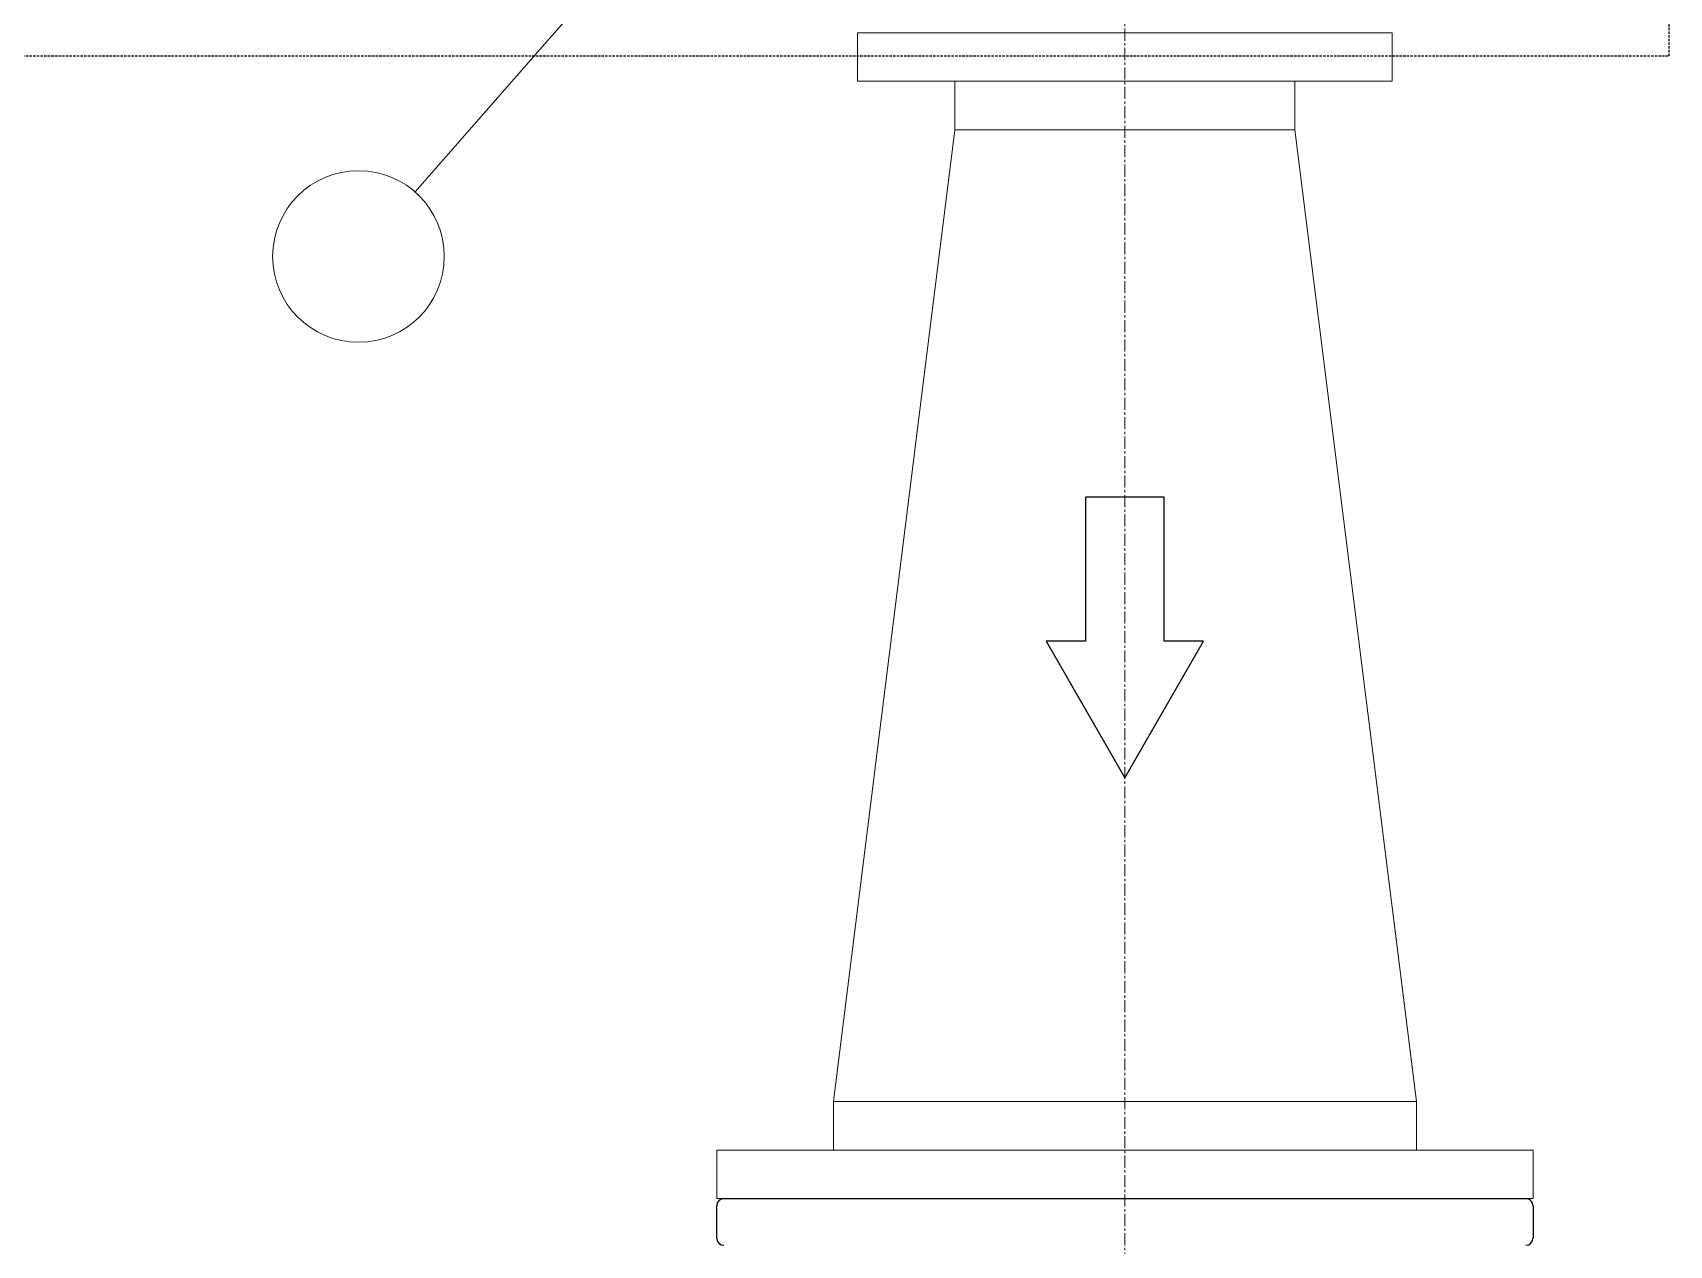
# Model space of a CAD drawing. Header units: inches. Extents: x 0 to 235202, y 0 to 361577.
# Drawn here: x 169617 to 171301, y 129494 to 130742 of the extents above; entities that cross this region are included whole.
import ezdxf
from ezdxf.enums import TextEntityAlignment as Align

# ---------------------------------------------------------------- set-up
doc = ezdxf.new("R2010")
doc.units = ezdxf.units.IN
doc.header["$MEASUREMENT"] = 0
doc.linetypes.add('CENTER', pattern=[2, 1.25, -0.25, 0.25, -0.25])
doc.linetypes.add('HIDDEN', pattern=[0.375, 0.25, -0.125])
doc.layers.add('.5', color=8, linetype='Continuous', lineweight=0)
doc.layers.add('DIM', color=251, linetype='Continuous', lineweight=0)
for name, color, linetype in [('GRID_TXT45', 4, 'Continuous'), ('M-X-BKGD', 8, 'Continuous'), ('WINDOW ELEV', 3, 'Continuous')]:
    doc.layers.add(name, color=color, linetype=linetype)
doc.styles.add('SIMPLEX', font='simplex.shx')

# ---------------------------------------------------------------- blocks, each defined once
blk = doc.blocks.new('FLOOR PLAN REV 2')
at = {"layer": '.5', "color": 8, "linetype": 'CENTER', "ltscale": 10}
blk.add_line((96266.6, 246052.8), (96266.6, 222708.1), dxfattribs=at)
at = {"color": 8}
for p, q in [((96307.1, 230090.6), (96226.1, 230090.6)), ((96226.1, 230090.6), (96226.1, 229942.2)), ((96307.1, 229942.2), (96307.1, 230090.6)), ((96226.1, 229942.2), (96185.6, 229942.2)), ((96185.6, 229942.2), (96266.6, 229801.6)), ((96266.6, 229801.6), (96347.6, 229942.2)), ((96347.6, 229942.2), (96307.1, 229942.2))]:
    blk.add_line(p, q, dxfattribs=at)
at = {"color": 8, "lineweight": -3, "ltscale": 5}
for p, q in [((95846.6, 229327.7), (95846.6, 229361.2)), ((95853.8, 229368.5), (96679.3, 229368.5)), ((96686.6, 229361.2), (96686.6, 229327.7))]:
    blk.add_line(p, q, dxfattribs=at)
for centre, start, end in [((95853.8, 229361.2), 90, 180), ((96679.3, 229361.2), 360, 90), ((95853.8, 229327.7), 180, 270), ((96679.3, 229327.7), 270, 0)]:
    blk.add_arc(centre, 7.24, start, end, dxfattribs=at)
at = {"layer": 'DIM', "color": 8, "linetype": 'HIDDEN', "lineweight": 25, "ltscale": 10}
for p, q in [((96826.8, 230544.7), (96826.8, 231892.2)), ((93826.8, 230544.7), (96826.8, 230544.7))]:
    blk.add_line(p, q, dxfattribs=at)
at = {"layer": 'DIM', "color": 8, "linetype": 'Continuous'}
blk.add_line((96266.6, 231238.6), (95536.1, 230404.6), dxfattribs=at)
at = {"layer": 'DIM', "color": 8, "linetype": 'Continuous', "ltscale": 10}
for p, q in [((96541.6, 230568.5), (95991.6, 230568.5)), ((95991.6, 230568.5), (95991.6, 230518.5)), ((96541.6, 230518.5), (96541.6, 230568.5)), ((95991.6, 230518.5), (96541.6, 230518.5)), ((96091.6, 230468.5), (96091.6, 230518.5)), ((96091.6, 230518.5), (96441.6, 230518.5)), ((96441.6, 230518.5), (96441.6, 230468.5)), ((95966.6, 229468.5), (96091.6, 230468.5)), ((96441.6, 230468.5), (96091.6, 230468.5)), ((96566.6, 229468.5), (96441.6, 230468.5)), ((95966.6, 229418.5), (95966.6, 229468.5)), ((96566.6, 229468.5), (95966.6, 229468.5)), ((96566.6, 229418.5), (96566.6, 229468.5)), ((96686.6, 229418.5), (95846.6, 229418.5)), ((95846.6, 229418.5), (95846.6, 229368.5)), ((96566.6, 229418.5), (95966.6, 229418.5)), ((96686.6, 229368.5), (96686.6, 229418.5)), ((95846.6, 229368.5), (96686.6, 229368.5))]:
    blk.add_line(p, q, dxfattribs=at)
at = {"layer": 'DIM', "color": 8, "linetype": 'Continuous'}
blk.add_circle((95477.9, 230338.2), 88.3, dxfattribs=at)
at = {"layer": 'GRID_TXT45', "color": 8, "style": 'SIMPLEX'}
for p in [(53803.1, 233267.6), (53803.1, 227018.5), (53803.1, 220768)]:
    blk.add_attdef('GRD_TXT', text='', height=450, rotation=180, dxfattribs=at).set_placement(p, align=Align.MIDDLE_CENTER)
blk = doc.blocks.new('PLAN REV 1')
at = {"layer": 'WINDOW ELEV', "color": 1}
blk.add_blockref('FLOOR PLAN REV 2', (115854.5, -22751.9), dxfattribs=at)

msp = doc.modelspace()

# ---------------------------------------------------------------- block references
at = {"layer": 'M-X-BKGD', "color": 8}
msp.add_blockref('PLAN REV 1', (-41380, -77074.9), dxfattribs=at)

doc.saveas('drawing.dxf')
